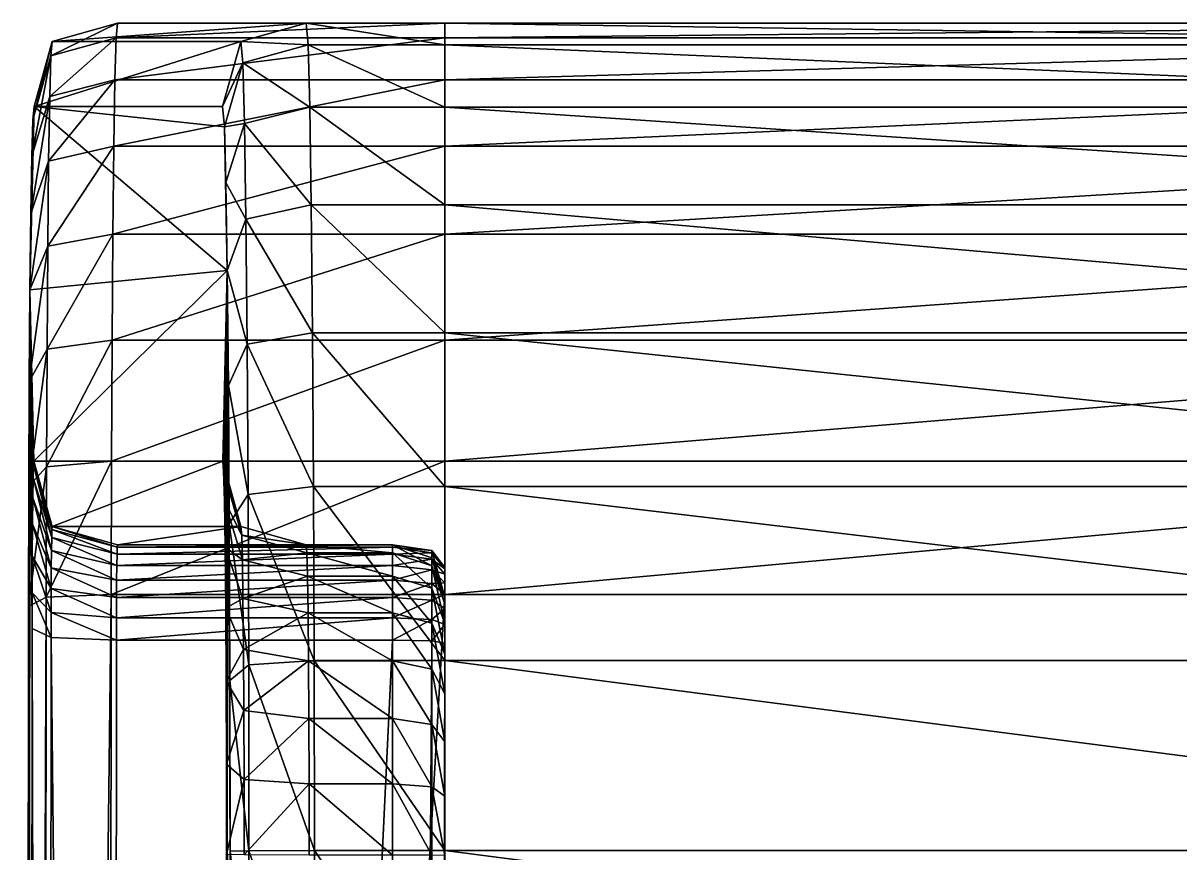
# Model space of a CAD drawing. Header units: metres. Extents: x -3624 to 1108, y -1406 to 909.
# Drawn here: x -693.31 to -671.14, y 893.55 to 909.46 of the extents above; entities that cross this region are included whole.
import ezdxf

# ---------------------------------------------------------------- set-up
doc = ezdxf.new("R2010")
doc.units = ezdxf.units.M

msp = doc.modelspace()

# ---------------------------------------------------------------- linework, layer by layer
for points in [[(-692.777, 908.832, 369.173), (-692.752, 909.108, 366.638), (-691.502, 909.458, 366.669)], [(-691.502, 909.458, 366.669), (-691.527, 909.176, 369.26), (-692.777, 908.832, 369.173)], [(-692.752, 909.108, 366.638), (-689.134, 909.108, -1.994), (-687.884, 909.458, -2.001)], [(-687.884, 909.458, -2.001), (-691.502, 909.458, 366.669), (-692.752, 909.108, 366.638)], [(-685.227, 909.458, 366.669), (-685.227, 909.176, 369.26), (-691.527, 909.176, 369.26)], [(-691.527, 909.176, 369.26), (-691.502, 909.458, 366.669), (-685.227, 909.458, 366.669)], [(-685.227, 909.458, -2.001), (-685.227, 909.458, 366.669), (-691.502, 909.458, 366.669)], [(-691.502, 909.458, 366.669), (-687.884, 909.458, -2.001), (-685.227, 909.458, -2.001)], [(-687.848, 909.04, -5.647), (-687.884, 909.458, -2.001), (-689.134, 909.108, -1.994)], [(-685.227, 909.04, -5.647), (-685.227, 909.458, -2.001), (-687.884, 909.458, -2.001)], [(-687.884, 909.458, -2.001), (-687.848, 909.04, -5.647), (-685.227, 909.04, -5.647)], [(-657.045, 909.458, 366.669), (-657.045, 909.176, 369.26), (-685.227, 909.176, 369.26)], [(-685.227, 909.176, 369.26), (-685.227, 909.458, 366.669), (-657.045, 909.458, 366.669)], [(-657.045, 909.458, -2.001), (-657.045, 909.458, 366.669), (-685.227, 909.458, 366.669)], [(-685.227, 909.458, 366.669), (-685.227, 909.458, -2.001), (-657.045, 909.458, -2.001)], [(-657.045, 909.04, -5.647), (-657.045, 909.458, -2.001), (-685.227, 909.458, -2.001)], [(-685.227, 909.458, -2.001), (-685.227, 909.04, -5.647), (-657.045, 909.04, -5.647)], [(-693.124, 907.604, 368.9), (-693.101, 907.858, 366.567), (-692.752, 909.108, 366.638)], [(-692.752, 909.108, 366.638), (-692.777, 908.832, 369.173), (-693.124, 907.604, 368.9)], [(-693.101, 907.858, 366.567), (-689.485, 907.858, -1.926), (-689.134, 909.108, -1.994)], [(-689.134, 909.108, -1.994), (-692.752, 909.108, 366.638), (-693.101, 907.858, 366.567)], [(-692.8, 908.05, 371.504), (-692.777, 908.832, 369.173), (-691.527, 909.176, 369.26)], [(-691.527, 909.176, 369.26), (-691.551, 908.37, 371.663), (-692.8, 908.05, 371.504)], [(-685.227, 909.176, 369.26), (-685.227, 908.37, 371.663), (-691.551, 908.37, 371.663)], [(-691.551, 908.37, 371.663), (-691.527, 909.176, 369.26), (-685.227, 909.176, 369.26)], [(-689.099, 908.697, -5.579), (-689.134, 909.108, -1.994), (-689.485, 907.858, -1.926)], [(-689.134, 909.108, -1.994), (-689.099, 908.697, -5.579), (-687.848, 909.04, -5.647)], [(-657.045, 909.176, 369.26), (-657.045, 908.37, 371.663), (-685.227, 908.37, 371.663)], [(-685.227, 908.37, 371.663), (-685.227, 909.176, 369.26), (-657.045, 909.176, 369.26)], [(-687.815, 907.849, -8.997), (-687.848, 909.04, -5.647), (-689.099, 908.697, -5.579)], [(-685.227, 907.849, -8.997), (-685.227, 909.04, -5.647), (-687.848, 909.04, -5.647)], [(-687.848, 909.04, -5.647), (-687.815, 907.849, -8.997), (-685.227, 907.849, -8.997)], [(-657.045, 907.849, -8.997), (-657.045, 909.04, -5.647), (-685.227, 909.04, -5.647)], [(-685.227, 909.04, -5.647), (-685.227, 907.849, -8.997), (-657.045, 907.849, -8.997)], [(-693.144, 906.907, 370.978), (-693.124, 907.604, 368.9), (-692.777, 908.832, 369.173)], [(-692.777, 908.832, 369.173), (-692.8, 908.05, 371.504), (-693.144, 906.907, 370.978)], [(-689.485, 907.858, -1.926), (-689.452, 907.471, -5.298), (-689.099, 908.697, -5.579)], [(-689.067, 907.532, -8.856), (-689.099, 908.697, -5.579), (-689.452, 907.471, -5.298)], [(-689.099, 908.697, -5.579), (-689.067, 907.532, -8.856), (-687.815, 907.849, -8.997)], [(-692.82, 906.814, 373.591), (-692.8, 908.05, 371.504), (-691.551, 908.37, 371.663)], [(-691.551, 908.37, 371.663), (-691.572, 907.097, 373.813), (-692.82, 906.814, 373.591)], [(-685.227, 908.37, 371.663), (-685.227, 907.097, 373.813), (-691.572, 907.097, 373.813)], [(-691.572, 907.097, 373.813), (-691.551, 908.37, 371.663), (-685.227, 908.37, 371.663)], [(-657.045, 908.37, 371.663), (-657.045, 907.097, 373.813), (-685.227, 907.097, 373.813)], [(-685.227, 907.097, 373.813), (-685.227, 908.37, 371.663), (-657.045, 908.37, 371.663)], [(-693.163, 905.805, 372.839), (-693.144, 906.907, 370.978), (-692.8, 908.05, 371.504)], [(-692.8, 908.05, 371.504), (-692.82, 906.814, 373.591), (-693.163, 905.805, 372.839)], [(-693.101, 907.858, 366.567), (-693.144, 906.907, 370.978), (-693.178, 904.349, 374.429)], [(-689.396, 904.719, -10.972), (-693.101, 907.858, 366.567), (-693.178, 904.349, 374.429)], [(-693.101, 907.858, 366.567), (-693.124, 907.604, 368.9), (-693.144, 906.907, 370.978)], [(-689.452, 907.471, -5.298), (-689.485, 907.858, -1.926), (-693.101, 907.858, 366.567)], [(-689.396, 904.719, -10.972), (-689.452, 907.471, -5.298), (-693.101, 907.858, 366.567)], [(-687.786, 905.978, -11.958), (-687.815, 907.849, -8.997), (-689.067, 907.532, -8.856)], [(-685.227, 905.978, -11.958), (-685.227, 907.849, -8.997), (-687.815, 907.849, -8.997)], [(-687.815, 907.849, -8.997), (-687.786, 905.978, -11.958), (-685.227, 905.978, -11.958)], [(-657.045, 905.978, -11.958), (-657.045, 907.849, -8.997), (-685.227, 907.849, -8.997)], [(-685.227, 907.849, -8.997), (-685.227, 905.978, -11.958), (-657.045, 905.978, -11.958)], [(-689.452, 907.471, -5.298), (-689.422, 906.401, -8.309), (-689.067, 907.532, -8.856)], [(-689.396, 904.719, -10.972), (-689.422, 906.401, -8.309), (-689.452, 907.471, -5.298)], [(-689.039, 905.703, -11.751), (-689.067, 907.532, -8.856), (-689.422, 906.401, -8.309)], [(-689.067, 907.532, -8.856), (-689.039, 905.703, -11.751), (-687.786, 905.978, -11.958)], [(-693.144, 906.907, 370.978), (-693.163, 905.805, 372.839), (-693.178, 904.349, 374.429)], [(-692.837, 905.182, 375.372), (-692.82, 906.814, 373.591), (-691.572, 907.097, 373.813)], [(-691.572, 907.097, 373.813), (-691.59, 905.416, 375.648), (-692.837, 905.182, 375.372)], [(-685.227, 907.097, 373.813), (-685.227, 905.416, 375.648), (-691.59, 905.416, 375.648)], [(-691.59, 905.416, 375.648), (-691.572, 907.097, 373.813), (-685.227, 907.097, 373.813)], [(-657.045, 907.097, 373.813), (-657.045, 905.416, 375.648), (-685.227, 905.416, 375.648)], [(-685.227, 905.416, 375.648), (-685.227, 907.097, 373.813), (-657.045, 907.097, 373.813)], [(-693.178, 904.349, 374.429), (-693.163, 905.805, 372.839), (-692.82, 906.814, 373.591)], [(-692.82, 906.814, 373.591), (-692.837, 905.182, 375.372), (-693.178, 904.349, 374.429)], [(-689.422, 906.401, -8.309), (-689.396, 904.719, -10.972), (-689.039, 905.703, -11.751)], [(-687.762, 903.524, -14.434), (-687.786, 905.978, -11.958), (-689.039, 905.703, -11.751)], [(-685.227, 903.524, -14.434), (-685.227, 905.978, -11.958), (-687.786, 905.978, -11.958)], [(-687.786, 905.978, -11.958), (-687.762, 903.524, -14.434), (-685.227, 903.524, -14.434)], [(-657.045, 903.524, -14.434), (-657.045, 905.978, -11.958), (-685.227, 905.978, -11.958)], [(-685.227, 905.978, -11.958), (-685.227, 903.524, -14.434), (-657.045, 903.524, -14.434)], [(-689.015, 903.302, -14.173), (-689.039, 905.703, -11.751), (-689.396, 904.719, -10.972)], [(-689.039, 905.703, -11.751), (-689.015, 903.302, -14.173), (-687.762, 903.524, -14.434)], [(-692.851, 903.21, 376.785), (-692.837, 905.182, 375.372), (-691.59, 905.416, 375.648)], [(-691.59, 905.416, 375.648), (-691.604, 903.384, 377.104), (-692.851, 903.21, 376.785)], [(-685.227, 905.416, 375.648), (-685.227, 903.384, 377.104), (-691.604, 903.384, 377.104)], [(-691.604, 903.384, 377.104), (-691.59, 905.416, 375.648), (-685.227, 905.416, 375.648)], [(-657.045, 905.416, 375.648), (-657.045, 903.384, 377.104), (-685.227, 903.384, 377.104)], [(-685.227, 903.384, 377.104), (-685.227, 905.416, 375.648), (-657.045, 905.416, 375.648)], [(-693.191, 902.59, 375.689), (-693.178, 904.349, 374.429), (-692.837, 905.182, 375.372)], [(-692.837, 905.182, 375.372), (-692.851, 903.21, 376.785), (-693.191, 902.59, 375.689)], [(-689.396, 904.719, -10.972), (-693.178, 904.349, 374.429), (-693.103, 901.059, 366.74)], [(-689.396, 904.719, -10.972), (-693.103, 901.059, 366.74), (-689.483, 901.059, -2.109)], [(-689.396, 904.719, -10.972), (-689.483, 901.059, -2.109), (-689.467, 900.87, -3.748)], [(-689.396, 904.719, -10.972), (-689.467, 900.87, -3.748), (-689.451, 900.303, -5.344)], [(-689.396, 904.719, -10.972), (-689.451, 900.303, -5.344), (-689.438, 899.413, -6.753)], [(-689.396, 904.719, -10.972), (-689.438, 899.413, -6.753), (-689.426, 898.246, -7.929)], [(-689.396, 904.719, -10.972), (-689.426, 898.246, -7.929), (-689.417, 896.845, -8.831)], [(-689.396, 904.719, -10.972), (-689.417, 896.845, -8.831), (-689.412, 895.254, -9.413)], [(-689.394, 882.355, -11.167), (-689.396, 904.719, -10.972), (-689.412, 895.254, -9.413)], [(-689.396, 904.719, -10.972), (-689.374, 902.511, -13.2), (-689.015, 903.302, -14.173)], [(-689.358, 899.863, -14.904), (-689.374, 902.511, -13.2), (-689.396, 904.719, -10.972)], [(-689.343, 893.584, -16.406), (-689.358, 899.863, -14.904), (-689.396, 904.719, -10.972)], [(-689.394, 882.355, -11.167), (-689.343, 893.584, -16.406), (-689.396, 904.719, -10.972)], [(-693.178, 904.349, 374.429), (-693.3, 785.897, 386.853), (-693.309, 771.043, 387.781)], [(-693.178, 904.349, 374.429), (-693.309, 771.043, 387.781), (-693.241, 774.42, 380.827)], [(-693.178, 904.349, 374.429), (-693.199, 900.581, 376.565), (-693.3, 785.897, 386.853)], [(-693.178, 904.349, 374.429), (-693.241, 774.42, 380.827), (-693.239, 778.05, 380.623)], [(-693.178, 904.349, 374.429), (-693.239, 778.05, 380.623), (-693.237, 781.677, 380.374)], [(-693.178, 904.349, 374.429), (-693.237, 781.677, 380.374), (-693.234, 785.295, 380.079)], [(-693.178, 904.349, 374.429), (-693.234, 785.295, 380.079), (-693.137, 897.858, 370.232)], [(-693.178, 904.349, 374.429), (-693.191, 902.59, 375.689), (-693.199, 900.581, 376.565)], [(-693.178, 904.349, 374.429), (-693.137, 897.858, 370.232), (-693.136, 898.539, 370.097)], [(-693.178, 904.349, 374.429), (-693.136, 898.539, 370.097), (-693.133, 899.24, 369.791)], [(-693.178, 904.349, 374.429), (-693.133, 899.24, 369.791), (-693.128, 899.852, 369.353)], [(-693.178, 904.349, 374.429), (-693.128, 899.852, 369.353), (-693.123, 900.357, 368.802)], [(-693.178, 904.349, 374.429), (-693.123, 900.357, 368.802), (-693.117, 900.74, 368.155)], [(-693.178, 904.349, 374.429), (-693.117, 900.74, 368.155), (-693.11, 900.983, 367.43)], [(-693.178, 904.349, 374.429), (-693.11, 900.983, 367.43), (-693.103, 901.059, 366.74)], [(-692.861, 900.956, 377.768), (-692.851, 903.21, 376.785), (-691.604, 903.384, 377.104)], [(-691.604, 903.384, 377.104), (-691.614, 901.061, 378.117), (-692.861, 900.956, 377.768)], [(-685.227, 903.384, 377.104), (-685.227, 901.061, 378.117), (-691.614, 901.061, 378.117)], [(-691.614, 901.061, 378.117), (-691.604, 903.384, 377.104), (-685.227, 903.384, 377.104)], [(-687.744, 900.579, -16.33), (-687.762, 903.524, -14.434), (-689.015, 903.302, -14.173)], [(-685.227, 900.579, -16.33), (-685.227, 903.524, -14.434), (-687.762, 903.524, -14.434)], [(-687.762, 903.524, -14.434), (-687.744, 900.579, -16.33), (-685.227, 900.579, -16.33)], [(-657.045, 900.579, -16.33), (-657.045, 903.524, -14.434), (-685.227, 903.524, -14.434)], [(-685.227, 903.524, -14.434), (-685.227, 900.579, -16.33), (-657.045, 900.579, -16.33)], [(-657.045, 903.384, 377.104), (-657.045, 901.061, 378.117), (-685.227, 901.061, 378.117)], [(-685.227, 901.061, 378.117), (-685.227, 903.384, 377.104), (-657.045, 903.384, 377.104)], [(-693.199, 900.581, 376.565), (-693.191, 902.59, 375.689), (-692.851, 903.21, 376.785)], [(-692.851, 903.21, 376.785), (-692.861, 900.956, 377.768), (-693.199, 900.581, 376.565)], [(-688.997, 900.422, -16.027), (-689.015, 903.302, -14.173), (-689.374, 902.511, -13.2)], [(-689.015, 903.302, -14.173), (-688.997, 900.422, -16.027), (-687.744, 900.579, -16.33)], [(-689.374, 902.511, -13.2), (-689.358, 899.863, -14.904), (-688.997, 900.422, -16.027)], [(-693.204, 898.278, 377.021), (-693.199, 900.581, 376.565), (-692.861, 900.956, 377.768)], [(-692.861, 900.956, 377.768), (-692.866, 898.455, 378.264), (-693.204, 898.278, 377.021)], [(-693.11, 900.983, 367.43), (-693.117, 900.74, 368.155), (-692.761, 899.597, 367.635)], [(-693.103, 901.059, 366.74), (-693.11, 900.983, 367.43), (-692.757, 899.755, 367.164)], [(-692.761, 899.597, 367.635), (-692.757, 899.755, 367.164), (-693.11, 900.983, 367.43)], [(-692.757, 899.755, 367.164), (-692.752, 899.809, 366.676), (-693.103, 901.059, 366.74)], [(-689.483, 901.059, -2.109), (-693.103, 901.059, 366.74), (-692.752, 899.809, 366.676)], [(-692.866, 898.455, 378.264), (-692.861, 900.956, 377.768), (-691.614, 901.061, 378.117)], [(-691.614, 901.061, 378.117), (-691.619, 898.504, 378.623), (-692.866, 898.455, 378.264)], [(-692.752, 899.809, 366.676), (-689.134, 899.809, -2.034), (-689.483, 901.059, -2.109)], [(-685.227, 901.061, 378.117), (-685.227, 898.504, 378.623), (-691.619, 898.504, 378.623)], [(-691.619, 898.504, 378.623), (-691.614, 901.061, 378.117), (-685.227, 901.061, 378.117)], [(-689.467, 900.87, -3.748), (-689.483, 901.059, -2.109), (-689.134, 899.809, -2.034)], [(-657.045, 901.061, 378.117), (-657.045, 898.504, 378.623), (-685.227, 898.504, 378.623)], [(-685.227, 898.504, 378.623), (-685.227, 901.061, 378.117), (-657.045, 901.061, 378.117)], [(-693.117, 900.74, 368.155), (-693.123, 900.357, 368.802), (-692.766, 899.347, 368.057)], [(-692.766, 899.347, 368.057), (-692.761, 899.597, 367.635), (-693.117, 900.74, 368.155)], [(-689.134, 899.809, -2.034), (-689.12, 899.645, -3.46), (-689.467, 900.87, -3.748)], [(-689.451, 900.303, -5.344), (-689.467, 900.87, -3.748), (-689.12, 899.645, -3.46)], [(-693.199, 900.581, 376.565), (-693.204, 898.278, 377.021), (-693.3, 785.897, 386.853)], [(-687.732, 897.239, -17.551), (-687.744, 900.579, -16.33), (-688.997, 900.422, -16.027)], [(-685.227, 897.239, -17.551), (-685.227, 900.579, -16.33), (-687.744, 900.579, -16.33)], [(-687.744, 900.579, -16.33), (-687.732, 897.239, -17.551), (-685.227, 897.239, -17.551)], [(-657.045, 897.239, -17.551), (-657.045, 900.579, -16.33), (-685.227, 900.579, -16.33)], [(-685.227, 900.579, -16.33), (-685.227, 897.239, -17.551), (-657.045, 897.239, -17.551)], [(-693.123, 900.357, 368.802), (-693.128, 899.852, 369.353), (-692.769, 899.018, 368.416)], [(-692.769, 899.018, 368.416), (-692.766, 899.347, 368.057), (-693.123, 900.357, 368.802)], [(-689.12, 899.645, -3.46), (-689.107, 899.171, -4.791), (-689.451, 900.303, -5.344)], [(-689.438, 899.413, -6.753), (-689.451, 900.303, -5.344), (-689.107, 899.171, -4.791)], [(-688.985, 897.156, -17.221), (-688.997, 900.422, -16.027), (-689.358, 899.863, -14.904)], [(-688.997, 900.422, -16.027), (-688.985, 897.156, -17.221), (-687.732, 897.239, -17.551)], [(-693.128, 899.852, 369.353), (-693.133, 899.24, 369.791), (-692.772, 898.62, 368.702)], [(-692.772, 898.62, 368.702), (-692.769, 899.018, 368.416), (-693.128, 899.852, 369.353)], [(-692.752, 899.809, 366.676), (-692.757, 899.755, 367.164), (-691.506, 899.412, 367.101)], [(-691.506, 899.412, 367.101), (-691.502, 899.458, 366.669), (-692.752, 899.809, 366.676)], [(-689.134, 899.809, -2.034), (-692.752, 899.809, 366.676), (-691.502, 899.458, 366.669)], [(-691.502, 899.458, 366.669), (-687.884, 899.458, -2.001), (-689.134, 899.809, -2.034)], [(-689.358, 899.863, -14.904), (-689.347, 896.861, -16.001), (-688.985, 897.156, -17.221)], [(-689.343, 893.584, -16.406), (-689.347, 896.861, -16.001), (-689.358, 899.863, -14.904)], [(-689.12, 899.645, -3.46), (-689.134, 899.809, -2.034), (-687.884, 899.458, -2.001)], [(-692.761, 899.597, 367.635), (-692.766, 899.347, 368.057), (-691.514, 899.065, 367.86)], [(-692.757, 899.755, 367.164), (-692.761, 899.597, 367.635), (-691.51, 899.277, 367.501)], [(-691.514, 899.065, 367.86), (-691.51, 899.277, 367.501), (-692.761, 899.597, 367.635)], [(-691.51, 899.277, 367.501), (-691.506, 899.412, 367.101), (-692.757, 899.755, 367.164)], [(-687.884, 899.458, -2.001), (-687.871, 899.302, -3.368), (-689.12, 899.645, -3.46)], [(-689.107, 899.171, -4.791), (-689.12, 899.645, -3.46), (-687.871, 899.302, -3.368)], [(-692.766, 899.347, 368.057), (-692.769, 899.018, 368.416), (-691.517, 898.784, 368.165)], [(-691.517, 898.784, 368.165), (-691.514, 899.065, 367.86), (-692.766, 899.347, 368.057)], [(-691.51, 899.277, 367.501), (-686.227, 899.277, 367.501), (-686.227, 899.412, 367.101)], [(-686.227, 899.412, 367.101), (-691.506, 899.412, 367.101), (-691.51, 899.277, 367.501)], [(-691.506, 899.412, 367.101), (-686.227, 899.412, 367.101), (-686.227, 899.458, 366.669)], [(-686.227, 899.458, 366.669), (-691.502, 899.458, 366.669), (-691.506, 899.412, 367.101)], [(-691.502, 899.458, 366.669), (-686.227, 899.458, 366.669), (-686.227, 899.458, -2.001)], [(-686.227, 899.458, -2.001), (-687.884, 899.458, -2.001), (-691.502, 899.458, 366.669)], [(-689.107, 899.171, -4.791), (-689.095, 898.429, -5.966), (-689.438, 899.413, -6.753)], [(-689.426, 898.246, -7.929), (-689.438, 899.413, -6.753), (-689.095, 898.429, -5.966)], [(-687.884, 899.458, -2.001), (-686.227, 899.458, -2.001), (-686.227, 899.302, -3.368)], [(-686.227, 899.302, -3.368), (-687.871, 899.302, -3.368), (-687.884, 899.458, -2.001)], [(-685.477, 899.35, 366.663), (-686.227, 899.458, 366.669), (-686.227, 899.412, 367.101)], [(-686.227, 899.458, 366.669), (-685.477, 899.35, 366.663), (-685.477, 899.208, -1.987)], [(-685.477, 899.208, -1.987), (-686.227, 899.458, -2.001), (-686.227, 899.458, 366.669)], [(-686.227, 899.458, -2.001), (-685.477, 899.208, -1.987), (-685.477, 899.057, -3.311)], [(-685.477, 899.057, -3.311), (-686.227, 899.302, -3.368), (-686.227, 899.458, -2.001)], [(-685.477, 899.308, 367.078), (-686.227, 899.412, 367.101), (-686.227, 899.277, 367.501)], [(-686.227, 899.412, 367.101), (-685.477, 899.308, 367.078), (-685.477, 899.35, 366.663)], [(-685.227, 899.025, 366.646), (-685.477, 899.35, 366.663), (-685.477, 899.308, 367.078)], [(-685.477, 899.35, 366.663), (-685.227, 899.025, 366.646), (-685.227, 898.458, -1.944)], [(-685.227, 898.458, -1.944), (-685.477, 899.208, -1.987), (-685.477, 899.35, 366.663)], [(-693.133, 899.24, 369.791), (-693.136, 898.539, 370.097), (-692.774, 898.164, 368.901)], [(-692.774, 898.164, 368.901), (-692.772, 898.62, 368.702), (-693.133, 899.24, 369.791)], [(-691.514, 899.065, 367.86), (-686.227, 899.065, 367.86), (-686.227, 899.277, 367.501)], [(-686.227, 899.277, 367.501), (-691.51, 899.277, 367.501), (-691.514, 899.065, 367.86)], [(-687.871, 899.302, -3.368), (-687.858, 898.855, -4.624), (-689.107, 899.171, -4.791)], [(-689.095, 898.429, -5.966), (-689.107, 899.171, -4.791), (-687.858, 898.855, -4.624)], [(-687.871, 899.302, -3.368), (-686.227, 899.302, -3.368), (-686.227, 898.855, -4.624)], [(-686.227, 898.855, -4.624), (-687.858, 898.855, -4.624), (-687.871, 899.302, -3.368)], [(-686.227, 899.277, 367.501), (-685.477, 899.182, 367.458), (-685.477, 899.308, 367.078)], [(-686.227, 899.302, -3.368), (-685.477, 899.057, -3.311), (-685.477, 898.629, -4.514)], [(-685.477, 898.629, -4.514), (-686.227, 898.855, -4.624), (-686.227, 899.302, -3.368)], [(-685.477, 899.182, 367.458), (-686.227, 899.277, 367.501), (-686.227, 899.065, 367.86)], [(-686.227, 899.065, 367.86), (-685.477, 898.981, 367.798), (-685.477, 899.182, 367.458)], [(-685.227, 898.999, 367.01), (-685.477, 899.308, 367.078), (-685.477, 899.182, 367.458)], [(-685.477, 899.308, 367.078), (-685.227, 898.999, 367.01), (-685.227, 899.025, 366.646)], [(-685.477, 899.208, -1.987), (-685.227, 898.458, -1.944), (-685.227, 898.321, -3.141)], [(-685.227, 898.321, -3.141), (-685.477, 899.057, -3.311), (-685.477, 899.208, -1.987)], [(-685.227, 898.898, 367.328), (-685.477, 899.182, 367.458), (-685.477, 898.981, 367.798)], [(-685.477, 899.182, 367.458), (-685.227, 898.898, 367.328), (-685.227, 898.999, 367.01)], [(-692.769, 899.018, 368.416), (-692.772, 898.62, 368.702), (-691.519, 898.446, 368.408)], [(-691.519, 898.446, 368.408), (-691.517, 898.784, 368.165), (-692.769, 899.018, 368.416)], [(-691.517, 898.784, 368.165), (-686.227, 898.784, 368.165), (-686.227, 899.065, 367.86)], [(-686.227, 899.065, 367.86), (-691.514, 899.065, 367.86), (-691.517, 898.784, 368.165)], [(-685.477, 898.981, 367.798), (-686.227, 899.065, 367.86), (-686.227, 898.784, 368.165)], [(-686.227, 898.784, 368.165), (-685.477, 898.716, 368.088), (-685.477, 898.981, 367.798)], [(-685.477, 899.057, -3.311), (-685.227, 898.321, -3.141), (-685.227, 897.95, -4.184)], [(-685.227, 897.95, -4.184), (-685.477, 898.629, -4.514), (-685.477, 899.057, -3.311)], [(-685.227, 898.731, 367.612), (-685.477, 898.981, 367.798), (-685.477, 898.716, 368.088)], [(-685.477, 898.981, 367.798), (-685.227, 898.731, 367.612), (-685.227, 898.898, 367.328)], [(-685.227, 898.321, -3.141), (-685.227, 898.458, -1.944), (-685.227, 899.025, 366.646)], [(-685.227, 897.366, -5.108), (-685.227, 898.321, -3.141), (-685.227, 899.025, 366.646)], [(-685.227, 893.502, -6.995), (-685.227, 897.366, -5.108), (-685.227, 899.025, 366.646)], [(-685.227, 882.01, 353.706), (-685.227, 893.502, -6.995), (-685.227, 899.025, 366.646)], [(-685.227, 881.919, 354.549), (-685.227, 882.01, 353.706), (-685.227, 899.025, 366.646)], [(-685.227, 881.704, 355.386), (-685.227, 881.919, 354.549), (-685.227, 899.025, 366.646)], [(-685.227, 881.372, 356.176), (-685.227, 881.704, 355.386), (-685.227, 899.025, 366.646)], [(-685.227, 880.93, 356.906), (-685.227, 881.372, 356.176), (-685.227, 899.025, 366.646)], [(-685.227, 880.384, 357.567), (-685.227, 880.93, 356.906), (-685.227, 899.025, 366.646)], [(-685.227, 879.744, 358.146), (-685.227, 880.384, 357.567), (-685.227, 899.025, 366.646)], [(-685.227, 879.014, 358.633), (-685.227, 879.744, 358.146), (-685.227, 899.025, 366.646)], [(-685.227, 878.211, 358.984), (-685.227, 879.014, 358.633), (-685.227, 899.025, 366.646)], [(-685.227, 877.377, 359.211), (-685.227, 878.211, 358.984), (-685.227, 899.025, 366.646)], [(-685.227, 876.527, 359.314), (-685.227, 877.377, 359.211), (-685.227, 899.025, 366.646)], [(-685.227, 875.673, 359.291), (-685.227, 876.527, 359.314), (-685.227, 899.025, 366.646)], [(-685.227, 874.83, 359.144), (-685.227, 875.673, 359.291), (-685.227, 899.025, 366.646)], [(-685.227, 899.025, 366.646), (-685.227, 898.999, 367.01), (-685.227, 785.077, 377.504)], [(-685.227, 899.025, 366.646), (-685.227, 785.077, 377.504), (-685.227, 508.727, 368.046)], [(-685.227, 874.83, 359.144), (-685.227, 899.025, 366.646), (-685.227, 508.727, 368.046)], [(-685.227, 898.999, 367.01), (-685.227, 898.898, 367.328), (-685.227, 785.077, 377.504)], [(-691.519, 898.446, 368.408), (-686.227, 898.446, 368.408), (-686.227, 898.784, 368.165)], [(-686.227, 898.784, 368.165), (-691.517, 898.784, 368.165), (-691.519, 898.446, 368.408)], [(-687.858, 898.855, -4.624), (-687.848, 898.153, -5.735), (-689.095, 898.429, -5.966)], [(-687.858, 898.855, -4.624), (-686.227, 898.855, -4.624), (-686.227, 898.153, -5.735)], [(-686.227, 898.153, -5.735), (-687.848, 898.153, -5.735), (-687.858, 898.855, -4.624)], [(-686.227, 898.855, -4.624), (-685.477, 898.629, -4.514), (-685.477, 897.957, -5.578)], [(-685.477, 897.957, -5.578), (-686.227, 898.153, -5.735), (-686.227, 898.855, -4.624)], [(-685.477, 898.716, 368.088), (-686.227, 898.784, 368.165), (-686.227, 898.446, 368.408)], [(-686.227, 898.446, 368.408), (-685.477, 898.395, 368.318), (-685.477, 898.716, 368.088)], [(-685.477, 898.716, 368.088), (-685.227, 898.509, 367.855), (-685.227, 898.731, 367.612)], [(-685.227, 898.509, 367.855), (-685.477, 898.716, 368.088), (-685.477, 898.395, 368.318)], [(-685.227, 898.898, 367.328), (-685.227, 898.731, 367.612), (-685.227, 785.077, 377.504)], [(-685.227, 898.731, 367.612), (-685.227, 898.509, 367.855), (-685.227, 785.077, 377.504)], [(-693.136, 898.539, 370.097), (-693.137, 897.858, 370.232), (-692.775, 897.682, 368.996)], [(-692.775, 897.682, 368.996), (-692.774, 898.164, 368.901), (-693.136, 898.539, 370.097)], [(-692.962, 786.003, 388.102), (-692.866, 898.455, 378.264), (-691.619, 898.504, 378.623)], [(-691.619, 898.504, 378.623), (-691.716, 786.032, 388.463), (-692.962, 786.003, 388.102)], [(-692.772, 898.62, 368.702), (-692.774, 898.164, 368.901), (-691.521, 898.059, 368.577)], [(-691.521, 898.059, 368.577), (-691.519, 898.446, 368.408), (-692.772, 898.62, 368.702)], [(-685.227, 898.504, 378.623), (-685.227, 786.032, 388.463), (-691.716, 786.032, 388.463)], [(-691.716, 786.032, 388.463), (-691.619, 898.504, 378.623), (-685.227, 898.504, 378.623)], [(-685.477, 898.629, -4.514), (-685.227, 897.95, -4.184), (-685.227, 897.366, -5.108)], [(-685.227, 897.366, -5.108), (-685.477, 897.957, -5.578), (-685.477, 898.629, -4.514)], [(-685.477, 898.395, 368.318), (-685.227, 898.24, 368.046), (-685.227, 898.509, 367.855)], [(-685.227, 898.509, 367.855), (-685.227, 898.24, 368.046), (-685.227, 785.077, 377.504)], [(-657.045, 898.504, 378.623), (-657.045, 786.032, 388.463), (-685.227, 786.032, 388.463)], [(-685.227, 786.032, 388.463), (-685.227, 898.504, 378.623), (-657.045, 898.504, 378.623)], [(-693.3, 785.897, 386.853), (-693.204, 898.278, 377.021), (-692.866, 898.455, 378.264)], [(-692.866, 898.455, 378.264), (-692.962, 786.003, 388.102), (-693.3, 785.897, 386.853)], [(-691.521, 898.059, 368.577), (-686.227, 898.059, 368.577), (-686.227, 898.446, 368.408)], [(-686.227, 898.446, 368.408), (-691.519, 898.446, 368.408), (-691.521, 898.059, 368.577)], [(-689.095, 898.429, -5.966), (-689.086, 897.455, -6.949), (-689.426, 898.246, -7.929)], [(-689.417, 896.845, -8.831), (-689.426, 898.246, -7.929), (-689.086, 897.455, -6.949)], [(-689.086, 897.455, -6.949), (-689.095, 898.429, -5.966), (-687.848, 898.153, -5.735)], [(-685.477, 898.395, 368.318), (-686.227, 898.446, 368.408), (-686.227, 898.059, 368.577)], [(-686.227, 898.059, 368.577), (-685.477, 898.027, 368.476), (-685.477, 898.395, 368.318)], [(-685.227, 898.24, 368.046), (-685.477, 898.395, 368.318), (-685.477, 898.027, 368.476)], [(-685.477, 898.027, 368.476), (-685.227, 897.933, 368.174), (-685.227, 898.24, 368.046)], [(-685.227, 897.366, -5.108), (-685.227, 897.95, -4.184), (-685.227, 898.321, -3.141)], [(-685.227, 898.24, 368.046), (-685.227, 897.933, 368.174), (-685.227, 785.077, 377.504)], [(-692.774, 898.164, 368.901), (-692.775, 897.682, 368.996), (-691.521, 897.632, 368.661)], [(-691.521, 897.632, 368.661), (-691.521, 898.059, 368.577), (-692.774, 898.164, 368.901)], [(-691.521, 897.632, 368.661), (-686.227, 897.632, 368.661), (-686.227, 898.059, 368.577)], [(-686.227, 898.059, 368.577), (-691.521, 898.059, 368.577), (-691.521, 897.632, 368.661)], [(-687.848, 898.153, -5.735), (-687.838, 897.233, -6.663), (-689.086, 897.455, -6.949)], [(-687.848, 898.153, -5.735), (-686.227, 898.153, -5.735), (-686.227, 897.233, -6.663)], [(-686.227, 897.233, -6.663), (-687.838, 897.233, -6.663), (-687.848, 898.153, -5.735)], [(-686.227, 898.153, -5.735), (-685.477, 897.957, -5.578), (-685.477, 897.075, -6.468)], [(-685.477, 897.075, -6.468), (-686.227, 897.233, -6.663), (-686.227, 898.153, -5.735)], [(-685.477, 898.027, 368.476), (-686.227, 898.059, 368.577), (-686.227, 897.632, 368.661)], [(-686.227, 897.632, 368.661), (-685.477, 897.617, 368.554), (-685.477, 898.027, 368.476)], [(-685.227, 897.933, 368.174), (-685.477, 898.027, 368.476), (-685.477, 897.617, 368.554)], [(-693.137, 897.858, 370.232), (-693.234, 785.295, 380.079), (-692.872, 785.19, 378.837)], [(-692.872, 785.19, 378.837), (-692.775, 897.682, 368.996), (-693.137, 897.858, 370.232)], [(-685.477, 897.957, -5.578), (-685.227, 897.366, -5.108), (-685.227, 896.6, -5.882)], [(-685.227, 896.6, -5.882), (-685.477, 897.075, -6.468), (-685.477, 897.957, -5.578)], [(-685.477, 897.617, 368.554), (-685.227, 897.571, 368.231), (-685.227, 897.933, 368.174)], [(-685.227, 897.933, 368.174), (-685.227, 897.571, 368.231), (-685.227, 785.077, 377.504)], [(-692.775, 897.682, 368.996), (-692.872, 785.19, 378.837), (-691.618, 785.161, 378.501)], [(-691.618, 785.161, 378.501), (-691.521, 897.632, 368.661), (-692.775, 897.682, 368.996)], [(-691.618, 785.161, 378.501), (-686.227, 785.161, 378.501), (-686.227, 897.632, 368.661)], [(-686.227, 897.632, 368.661), (-691.521, 897.632, 368.661), (-691.618, 785.161, 378.501)], [(-685.477, 897.617, 368.554), (-686.227, 897.632, 368.661), (-686.227, 785.161, 378.501)], [(-686.227, 785.161, 378.501), (-685.477, 785.14, 378.252), (-685.477, 897.617, 368.554)], [(-685.227, 897.571, 368.231), (-685.477, 897.617, 368.554), (-685.477, 785.14, 378.252)], [(-689.086, 897.455, -6.949), (-689.078, 896.286, -7.702), (-689.417, 896.845, -8.831)], [(-689.078, 896.286, -7.702), (-689.086, 897.455, -6.949), (-687.838, 897.233, -6.663)], [(-685.477, 785.14, 378.252), (-685.227, 785.077, 377.504), (-685.227, 897.571, 368.231)], [(-685.227, 895.681, -6.473), (-685.227, 896.6, -5.882), (-685.227, 897.366, -5.108)], [(-685.227, 893.502, -6.995), (-685.227, 895.681, -6.473), (-685.227, 897.366, -5.108)], [(-688.98, 893.595, -17.66), (-688.985, 897.156, -17.221), (-689.347, 896.861, -16.001)], [(-687.838, 897.233, -6.663), (-687.832, 896.129, -7.374), (-689.078, 896.286, -7.702)], [(-687.727, 893.598, -18), (-687.732, 897.239, -17.551), (-688.985, 897.156, -17.221)], [(-688.985, 897.156, -17.221), (-688.98, 893.595, -17.66), (-687.727, 893.598, -18)], [(-687.838, 897.233, -6.663), (-686.227, 897.233, -6.663), (-686.227, 896.129, -7.374)], [(-686.227, 896.129, -7.374), (-687.832, 896.129, -7.374), (-687.838, 897.233, -6.663)], [(-685.227, 893.598, -18), (-685.227, 897.239, -17.551), (-687.732, 897.239, -17.551)], [(-687.732, 897.239, -17.551), (-687.727, 893.598, -18), (-685.227, 893.598, -18)], [(-686.227, 897.233, -6.663), (-685.477, 897.075, -6.468), (-685.477, 896.017, -7.149)], [(-685.477, 896.017, -7.149), (-686.227, 896.129, -7.374), (-686.227, 897.233, -6.663)], [(-657.045, 893.598, -18), (-657.045, 897.239, -17.551), (-685.227, 897.239, -17.551)], [(-685.227, 897.239, -17.551), (-685.227, 893.598, -18), (-657.045, 893.598, -18)], [(-685.477, 897.075, -6.468), (-685.227, 896.6, -5.882), (-685.227, 895.681, -6.473)], [(-685.227, 895.681, -6.473), (-685.477, 896.017, -7.149), (-685.477, 897.075, -6.468)], [(-689.412, 895.254, -9.413), (-689.417, 896.845, -8.831), (-689.078, 896.286, -7.702)], [(-689.347, 896.861, -16.001), (-689.343, 893.584, -16.406), (-688.98, 893.595, -17.66)], [(-689.078, 896.286, -7.702), (-689.073, 894.959, -8.187), (-689.412, 895.254, -9.413)], [(-689.073, 894.959, -8.187), (-689.078, 896.286, -7.702), (-687.832, 896.129, -7.374)], [(-687.832, 896.129, -7.374), (-687.827, 894.876, -7.832), (-689.073, 894.959, -8.187)], [(-687.832, 896.129, -7.374), (-686.227, 896.129, -7.374), (-686.227, 894.876, -7.832)], [(-686.227, 894.876, -7.832), (-687.827, 894.876, -7.832), (-687.832, 896.129, -7.374)], [(-686.227, 896.129, -7.374), (-685.477, 896.017, -7.149), (-685.477, 894.817, -7.587)], [(-685.477, 894.817, -7.587), (-686.227, 894.876, -7.832), (-686.227, 896.129, -7.374)], [(-685.477, 896.017, -7.149), (-685.227, 895.681, -6.473), (-685.227, 894.64, -6.854)], [(-685.227, 894.64, -6.854), (-685.477, 894.817, -7.587), (-685.477, 896.017, -7.149)], [(-685.227, 893.502, -6.995), (-685.227, 894.64, -6.854), (-685.227, 895.681, -6.473)], [(-689.409, 893.525, -9.627), (-689.412, 895.254, -9.413), (-689.073, 894.959, -8.187)], [(-689.394, 882.355, -11.167), (-689.412, 895.254, -9.413), (-689.409, 893.525, -9.627)], [(-689.073, 894.959, -8.187), (-689.072, 893.514, -8.366), (-689.409, 893.525, -9.627)], [(-689.072, 893.514, -8.366), (-689.073, 894.959, -8.187), (-687.827, 894.876, -7.832)], [(-687.827, 894.876, -7.832), (-687.825, 893.511, -8.001), (-689.072, 893.514, -8.366)], [(-687.827, 894.876, -7.832), (-686.227, 894.876, -7.832), (-686.227, 893.511, -8.001)], [(-686.227, 893.511, -8.001), (-687.825, 893.511, -8.001), (-687.827, 894.876, -7.832)], [(-686.227, 894.876, -7.832), (-685.477, 894.817, -7.587), (-685.477, 893.508, -7.749)], [(-685.477, 893.508, -7.749), (-686.227, 893.511, -8.001), (-686.227, 894.876, -7.832)], [(-685.477, 894.817, -7.587), (-685.227, 894.64, -6.854), (-685.227, 893.502, -6.995)], [(-685.227, 893.502, -6.995), (-685.477, 893.508, -7.749), (-685.477, 894.817, -7.587)], [(-689.394, 882.355, -11.167), (-689.356, 887.28, -15.014), (-689.343, 893.584, -16.406)], [(-689.356, 887.28, -15.014), (-689.346, 890.299, -16.058), (-689.343, 893.584, -16.406)], [(-689.343, 893.584, -16.406), (-689.346, 890.299, -16.058), (-688.984, 890.026, -17.283)], [(-688.984, 890.026, -17.283), (-688.98, 893.595, -17.66), (-689.343, 893.584, -16.406)], [(-688.98, 893.595, -17.66), (-688.984, 890.026, -17.283), (-687.731, 889.949, -17.614)], [(-687.731, 889.949, -17.614), (-687.727, 893.598, -18), (-688.98, 893.595, -17.66)], [(-687.727, 893.598, -18), (-687.731, 889.949, -17.614), (-685.227, 889.949, -17.614)], [(-685.227, 889.949, -17.614), (-685.227, 893.598, -18), (-687.727, 893.598, -18)], [(-657.045, 889.949, -17.614), (-657.045, 893.598, -18), (-685.227, 893.598, -18)], [(-685.227, 893.598, -18), (-685.227, 889.949, -17.614), (-657.045, 889.949, -17.614)]]:
    msp.add_3dface(points)

doc.saveas('drawing.dxf')
